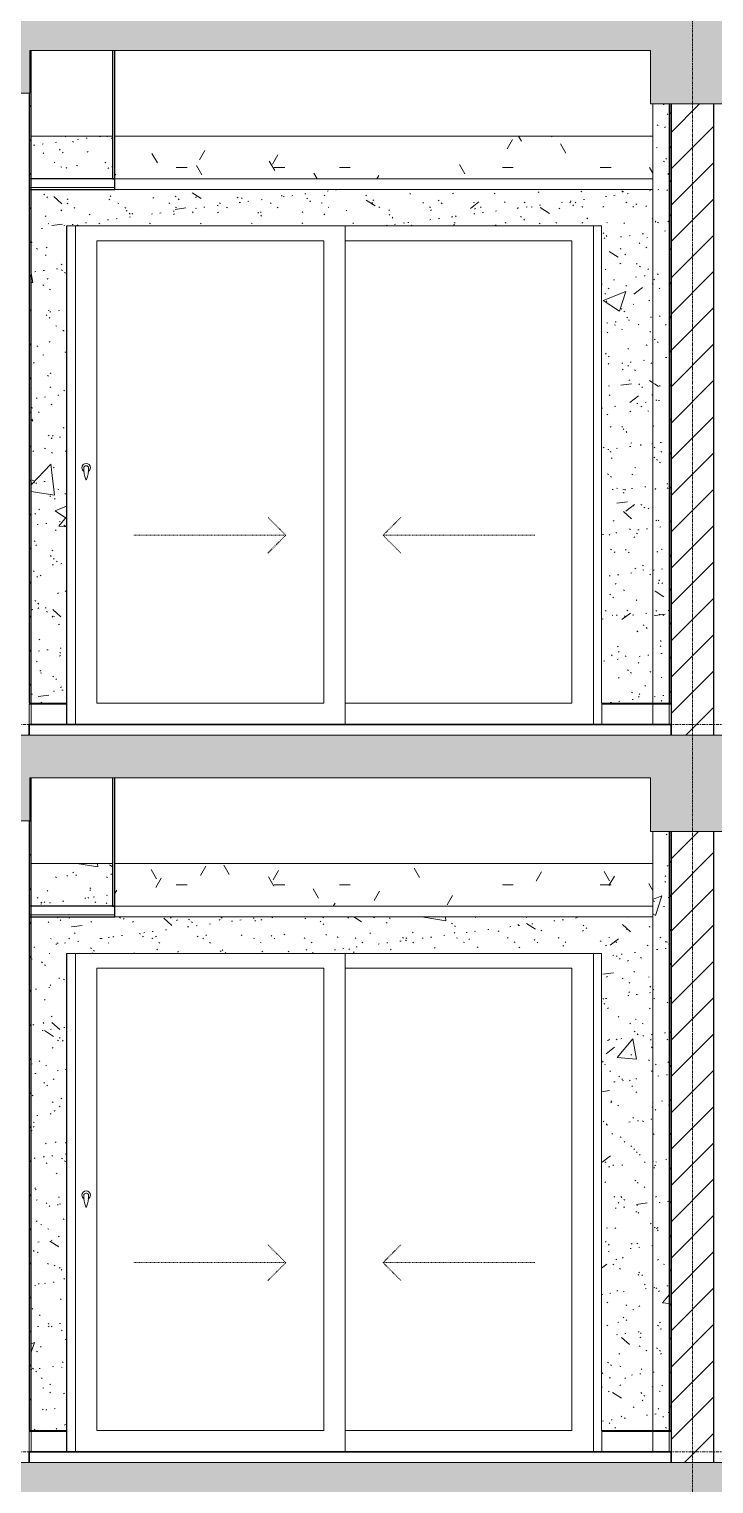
# Model space of a CAD drawing. Header units: millimetres. Extents: x -92143 to -2058, y -8802 to 35300.
# Drawn here: x -56637 to -53437, y 22450 to 29250 of the extents above; entities that cross this region are included whole.
import ezdxf

# ---------------------------------------------------------------- set-up
doc = ezdxf.new("R2010")
doc.units = ezdxf.units.MM
for name, pattern in [('Centre', [31.75, 6.35, -4.7625, 15.875, -4.7625]), ('Dash', [6.35, 3.175, -3.175]), ('Grid Line', [22.225, 12.7, -3.175, 3.175, -3.175])]:
    doc.linetypes.add(name, pattern=pattern)
for name, color, linetype, lineweight in [('0-1', 7, 'Continuous', 5), ('A-CLNG', 13, 'Continuous', 9), ('A-CLNG-1', 250, 'Continuous', 25), ('A-CLNG-2', 7, 'Continuous', 9), ('A-CLNG-PATT-2', 7, 'Continuous', 9), ('A-CLNG-PATT-3', 254, 'Continuous', 18), ('A-DETL-GENF-1', 7, 'Continuous', 9), ('A-DETL-THIN', 151, 'Continuous', 9), ('A-DOOR', 31, 'Continuous', 9), ('A-DOOR-FRAM', 31, 'Continuous', 9), ('A-DOOR-GLAZ', 31, 'Continuous', 9), ('A-DOOR-HDLN', 31, 'Dash', 18), ('A-FLOR-1', 10, 'Continuous', 35), ('A-FLOR-HRAL', 11, 'Continuous', 9), ('A-FLOR-HRAL-1', 253, 'Continuous', 18), ('A-FLOR-HRAL-2', 9, 'Continuous', 9), ('A-FLOR-LEVL-2', 51, 'Centre', 9), ('A-WALL', 113, 'Continuous', 9), ('A-WALL-3', 113, 'Continuous', 25), ('A-WALL-PATT-1', 7, 'Continuous', 9), ('A-WALL-PATT-2', 9, 'Continuous', 9), ('A-WALL-PATT-4', 111, 'Continuous', 9), ('I-WALL-1', 250, 'Continuous', 25), ('I-WALL-2', 7, 'Continuous', 9), ('S-BEAM-2', 7, 'Continuous', 9), ('S-GRID-1', 1, 'Grid Line', 9)]:
    doc.layers.add(name, color=color, linetype=linetype, lineweight=lineweight)
pattern_1 = [(45, (-51987.05, 14125), (-79.5495, 79.5495), [])]
pattern_2 = [(50, (-51987.05, 14125), (1093.104, -95.634), [114.3, -1257.3]), (355, (-51987, 14125), (-211.46, 1146.34), [91.44, -1005.84]), (100.451, (-51896, 14117), (881.656, 1050.7), [97.14, -1068.54]), (46.184, (-51987, 14429.8), (1626.47, -252.26), [171.45, -1885.95]), (96.636, (-51851.5, 14408.8), (1424.42, 1484.57), [145.71, -1602.81]), (351.184, (-51987, 14429.8), (1424.43, 1484.55), [137.16, -1508.76]), (21, (-51834.65, 14353.6), (909.686, -613.59), [114.3, -1257.3]), (326, (-51834.7, 14353.6), (370.81, 1105.13), [91.44, -1005.84]), (71.451, (-51758.8, 14302.5), (1280.5, 491.53), [97.14, -1068.54]), (37.5, (-51987.05, 14125), (18.531, 507.33), [50.292, -943.356, 50.292, -970.788, -1009.65]), (37.5, (-51987.05, 14125), (18.531, 507.33), [-2014.73, 50.29, -959.36]), (7.5, (-51987.05, 14125), (400.918, 601.084), [50.292, -531.876, 50.292, -920.496, -384.81]), (7.5, (-51987.05, 14125), (400.918, 601.084), [-1552.956, 50.29, -334.52]), (327.5, (-52326.9, 14125), (813.545, -34.374), [50.292, -330.708, 50.292, -1138.428, -1577.34]), (327.5, (-52326.9, 14125), (813.545, -34.374), [-1569.72, 50.29, -1527.05]), (317.5, (-52479.3, 14125), (888.775, 152.56), [50.292, -445.008, 50.292, -739.14, -1120.14]), (317.5, (-52479.3, 14125), (888.775, 152.56), [-1284.73, 50.29, -1069.85])]
pattern_3 = [(37.5, (-51987.05, 14125), (-4.7995, 146.8239), [5.029, -110.795, 5.029, -124.511, -123.825]), (37.5, (-51987.05, 14125), (-4.7995, 146.8239), [-245.364, 5.029, -118.796]), (7.5, (-51987.05, 14125), (134.8574, 215.0472), [5.029, -57.455, 5.029, -99.365, -40.005]), (7.5, (-51987.05, 14125), (134.8574, 215.0472), [-166.878, 5.029, -34.976]), (327.5, (-52080.78, 14125), (237.2978, 0.4316), [5.029, -33.071, 5.029, -132.131, -179.07]), (327.5, (-52080.78, 14125), (237.2978, 0.4316), [-175.26, 5.029, -174.041]), (317.5, (-52080.78, 14125), (229.067, 66.8792), [5.029, -14.021, 5.029, -84.887, -102.87]), (317.5, (-52080.78, 14125), (229.067, 66.8792), [-108.966, 5.029, -97.841])]
pattern_4 = [(0, (-51987.05, 14125), (609.6, 152.4), [50.292, -406.908, 50.292, -406.908, -2438.4]), (0, (-51987.05, 14125), (609.6, 152.4), [-914.4, 50.292, -864.108, 50.292, -406.908, -1066.8]), (0, (-51987.05, 14125), (609.6, 152.4), [-2286, 50.292, -254.508, 50.292, -711.708]), (120, (-51758.45, 14201.2), (-436.7823, 451.7291), [50.292, -406.908, 50.292, -2845.308]), (120, (-51758.45, 14201.2), (-436.7823, 451.7291), [-507.492, -406.908, 50.292, -864.108, -1524]), (120, (-51758.45, 14201.2), (-436.7823, 451.7291), [-1828.8, 50.292, -406.908, 50.292, -1016.508]), (120, (-51758.45, 14201.2), (-436.7823, 451.7291), [-2336.292, -254.508, 50.292, -711.708]), (240, (-51682.25, 14506), (-172.8177, -604.1291), [50.292, -406.908, 50.292, -406.908, -2438.4]), (240, (-51682.25, 14506), (-172.8177, -604.1291), [-914.4, 50.292, -864.108, 50.292, -406.908, -1066.8]), (240, (-51682.25, 14506), (-172.8177, -604.1291), [-2286, 50.292, -254.508, 50.292, -711.708])]
pattern_5 = [(45, (-51987.05, 14125), (-84.8528, 84.8528), [])]

# ---------------------------------------------------------------- blocks, each defined once
blk = doc.blocks.new('NCV_TKTC_KET CAU_rvt-1-TKCS_MẶT CẮT E')
at = {"layer": 'S-BEAM-2'}
for p, q in [((-56246.9, 28750), (-56626.9, 28750)), ((-53721.9, 28750), (-56236.9, 28750)), ((-56246.9, 25350), (-56626.9, 25350)), ((-53721.9, 25350), (-56236.9, 25350))]:
    blk.add_line(p, q, dxfattribs=at)
blk = doc.blocks.new('Railing - Railing-999617-TKCS_MẶT CẮT E')
at = {"layer": 'A-FLOR-HRAL-1'}
for p, q in [((-53636.9, 22695), (-53646.9, 22695)), ((-53646.9, 22695), (-53646.9, 22600)), ((-53636.9, 22600), (-53636.9, 22695)), ((-53646.9, 22600), (-53636.9, 22600))]:
    blk.add_line(p, q, dxfattribs=at)
at = {"layer": 'A-FLOR-HRAL-2'}
for p, q in [((-53960.3, 22600), (-53960.3, 22695)), ((-53960.3, 22695), (-53721.9, 22695)), ((-53721.9, 22600), (-53721.9, 22695)), ((-53721.9, 22695), (-53646.9, 22695))]:
    blk.add_line(p, q, dxfattribs=at)
blk = doc.blocks.new('Railing - Railing-999616-TKCS_MẶT CẮT E')
at = {"layer": 'A-FLOR-HRAL-1'}
for p, q in [((-56626.9, 22695), (-56636.9, 22695)), ((-56636.9, 22695), (-56636.9, 22600)), ((-56626.9, 22600), (-56626.9, 22695)), ((-56636.9, 22600), (-56626.9, 22600))]:
    blk.add_line(p, q, dxfattribs=at)
blk = doc.blocks.new('Railing - Railing-915980-TKCS_MẶT CẮT E')
at = {"layer": 'A-FLOR-HRAL-2'}
for p, q in [((-56626.9, 5695), (-56462.4, 5695)), ((-56462.4, 5695), (-56462.4, 5600))]:
    blk.add_line(p, q, dxfattribs=at)
blk = doc.blocks.new('CL_01-VÁCH DỰNG THẠCH CAO CĂN HỘ LOẠI 1-5D3 - CL_01-VÁCH DỰNG THẠCH CAO CĂN HỘ LOẠI 1A-5-V61-TKCS_MẶT CẮT E')
at = {"layer": 'A-CLNG-PATT-3'}
h = blk.add_hatch(dxfattribs=at)
h.set_pattern_fill('FP_2', color=256, style=0, pattern_type=2)
h.set_pattern_definition(pattern_4)
h.paths.add_polyline_path([(-55010.3, 25150), (-53721.9, 25150), (-53721.9, 25350), (-56236.9, 25350), (-56236.9, 25150)])
at = {"layer": 'A-CLNG-1'}
for p, q in [((-56246.9, 25750), (-56246.9, 25150)), ((-56236.9, 25150), (-56236.9, 25750)), ((-56246.9, 25150), (-56236.9, 25150))]:
    blk.add_line(p, q, dxfattribs=at)
blk = doc.blocks.new('NCV_TKTC_TANG 6 - 8_rvt-1-TKCS_MẶT CẮT E')
at = {"layer": 'A-WALL-PATT-1'}
h = blk.add_hatch(dxfattribs=at)
h.set_pattern_fill('FP_5', color=256, style=0, pattern_type=2)
h.set_pattern_definition(pattern_1)
h.paths.add_polyline_path([(-56636.9, 22700), (-56626.9, 22700), (-56626.9, 25750), (-56633.3, 25750), (-56633.3, 25550), (-56636.9, 25550), (-56636.9, 22717.8)])
h = blk.add_hatch(dxfattribs=at)
h.set_pattern_fill('FP_5', color=256, style=0, pattern_type=2)
h.set_pattern_definition(pattern_1)
h.paths.add_polyline_path([(-53646.9, 22700), (-53636.9, 22700), (-53636.9, 25500), (-53646.9, 25500), (-53646.9, 23022.2)])
at = {"layer": 'A-WALL-PATT-2'}
h = blk.add_hatch(dxfattribs=at)
h.set_pattern_fill('FP_7', color=256, style=0, pattern_type=2)
h.set_pattern_definition(pattern_2)
h.paths.add_polyline_path([(-53711.9, 22700), (-53711.9, 25500), (-53721.9, 25500), (-53721.9, 22700)])
h = blk.add_hatch(dxfattribs=at)
h.set_pattern_fill('FP_6', color=256, style=0, pattern_type=2)
h.set_pattern_definition(pattern_3)
h.paths.add_polyline_path([(-53711.9, 22700), (-53711.9, 25500), (-53721.9, 25500), (-53721.9, 22700)])
h = blk.add_hatch(dxfattribs=at)
h.set_pattern_fill('FP_7', color=256, style=0, pattern_type=2)
h.set_pattern_definition(pattern_2)
h.paths.add_polyline_path([(-53646.9, 22700), (-53646.9, 25500), (-53711.9, 25500), (-53711.9, 22700)])
h = blk.add_hatch(dxfattribs=at)
h.set_pattern_fill('FP_6', color=256, style=0, pattern_type=2)
h.set_pattern_definition(pattern_3)
h.paths.add_polyline_path([(-53646.9, 22700), (-53646.9, 25500), (-53711.9, 25500), (-53711.9, 22700)])
h = blk.add_hatch(dxfattribs=at)
h.set_pattern_fill('FP_7', color=256, style=0, pattern_type=2)
h.set_pattern_definition(pattern_2)
h.paths.add_polyline_path([(-56626.9, 22700), (-56462.4, 22700), (-56462.4, 24930), (-53962.4, 24930), (-53962.4, 22700), (-53721.9, 22700), (-53721.9, 25100), (-56626.9, 25100), (-56626.9, 22717.8)])
h.paths.add_polyline_path([(-56246.9, 25150), (-56246.9, 25350), (-56626.9, 25350), (-56626.9, 25150), (-56505, 25150)])
h = blk.add_hatch(dxfattribs=at)
h.set_pattern_fill('FP_6', color=256, style=0, pattern_type=2)
h.set_pattern_definition(pattern_3)
h.paths.add_polyline_path([(-56626.9, 22700), (-56462.4, 22700), (-56462.4, 24930), (-53962.4, 24930), (-53962.4, 22700), (-53721.9, 22700), (-53721.9, 25100), (-56626.9, 25100), (-56626.9, 22717.8)])
h.paths.add_polyline_path([(-56246.9, 25150), (-56246.9, 25350), (-56626.9, 25350), (-56626.9, 25150), (-56505, 25150)])
at = {"layer": 'A-CLNG-1'}
for p, q in [((-56236.9, 25150), (-56636.9, 25150)), ((-56636.9, 25150), (-56636.9, 25100)), ((-56636.9, 25100), (-56236.9, 25100)), ((-56236.9, 25100), (-56236.9, 25150))]:
    blk.add_line(p, q, dxfattribs=at)
at = {"layer": 'A-CLNG-2'}
for p, q in [((-56236.9, 25110), (-56636.9, 25110)), ((-56236.9, 25150), (-53721.9, 25150)), ((-53721.9, 25100), (-56236.9, 25100))]:
    blk.add_line(p, q, dxfattribs=at)
at = {"layer": 'A-FLOR-1'}
for p, q in [((-53636.9, 22600), (-56636.9, 22600)), ((-56636.9, 22600), (-56636.9, 22550)), ((-53636.9, 22550), (-53636.9, 22600))]:
    blk.add_line(p, q, dxfattribs=at)
at = {"layer": 'I-WALL-1'}
for p, q in [((-56626.9, 22700), (-56626.9, 25750.1)), ((-56636.9, 25550), (-56636.9, 22700)), ((-53646.9, 25500), (-53646.9, 22700)), ((-53636.9, 22700), (-53636.9, 25500)), ((-56636.9, 22700), (-56626.9, 22700)), ((-53646.9, 22700), (-53636.9, 22700))]:
    blk.add_line(p, q, dxfattribs=at)
at = {"layer": 'I-WALL-2'}
for p, q in [((-53721.9, 22700), (-53721.9, 25500)), ((-56462.4, 22700), (-56462.4, 24930)), ((-56462.4, 24930), (-53962.4, 24930)), ((-53962.4, 24930), (-53962.4, 22700)), ((-56626.9, 22700), (-56462.4, 22700)), ((-53962.4, 22700), (-53721.9, 22700)), ((-53711.9, 22700), (-53721.9, 22700)), ((-53711.9, 22700), (-53646.9, 22700))]:
    blk.add_line(p, q, dxfattribs=at)
at = {"layer": 'A-CLNG'}
blk.add_blockref('CL_01-VÁCH DỰNG THẠCH CAO CĂN HỘ LOẠI 1-5D3 - CL_01-VÁCH DỰNG THẠCH CAO CĂN HỘ LOẠI 1A-5-V61-TKCS_MẶT CẮT E', (0, 0), dxfattribs=at)
at = {"layer": 'A-FLOR-HRAL'}
for name, p in [('Railing - Railing-999616-TKCS_MẶT CẮT E', (0, 0)), ('Railing - Railing-915980-TKCS_MẶT CẮT E', (0, 17000)), ('Railing - Railing-999617-TKCS_MẶT CẮT E', (0, 0))]:
    blk.add_blockref(name, p, dxfattribs=at)
blk = doc.blocks.new('CL_01-VÁCH DỰNG THẠCH CAO CĂN HỘ LOẠI 1-5D3 - CL_01-VÁCH DỰNG THẠCH CAO CĂN HỘ LOẠI 1A-5-V68-TKCS_MẶT CẮT E')
at = {"layer": 'A-CLNG-PATT-2'}
h = blk.add_hatch(dxfattribs=at)
h.set_pattern_fill('FP_12', color=256, style=0, pattern_type=2)
h.set_pattern_definition([(0, (-51987.05, 14125), (1219.2, 304.8), [50.292, -864.108, 50.292, -864.108, -4876.8]), (0, (-51987.05, 14125), (1219.2, 304.8), [-1828.8, 50.292, -1778.508, 50.292, -864.108, -2133.6]), (0, (-51987.05, 14125), (1219.2, 304.8), [-4572, 50.292, -559.308, 50.292, -1473.708]), (120, (-51529.85, 14277.4), (-873.5645, 903.458), [50.29, -864.11, 50.29, -5740.91]), (120, (-51529.85, 14277.4), (-873.5645, 903.458), [-964.692, -864.108, 50.292, -1778.508, -3048]), (120, (-51529.85, 14277.4), (-873.5645, 903.458), [-3657.6, 50.292, -864.108, 50.292, -2083.308]), (120, (-51529.85, 14277.4), (-873.5645, 903.458), [-4622.29, -559.31, 50.29, -1473.71]), (240, (-51377.45, 14887), (-345.6355, -1208.258), [50.29, -864.11, 50.29, -5740.91]), (240, (-51377.45, 14887), (-345.6355, -1208.258), [-964.692, -864.108, 50.292, -1778.508, -3048]), (240, (-51377.45, 14887), (-345.6355, -1208.258), [-3657.6, 50.292, -864.108, 50.292, -2083.308]), (240, (-51377.45, 14887), (-345.6355, -1208.258), [-4622.29, -559.31, 50.29, -1473.71])])
h.paths.add_polyline_path([(-56236.9, 28550), (-56236.9, 29150), (-56246.9, 29150), (-56246.9, 28550), (-56243.3, 28550)])
at = {"layer": 'A-CLNG-PATT-3'}
h = blk.add_hatch(dxfattribs=at)
h.set_pattern_fill('FP_2', color=256, style=0, pattern_type=2)
h.set_pattern_definition(pattern_4)
h.paths.add_polyline_path([(-55010.3, 28550), (-53721.9, 28550), (-53721.9, 28750), (-56236.9, 28750), (-56236.9, 28550)])
at = {"layer": 'A-CLNG-1'}
for p, q in [((-56246.9, 29150), (-56246.9, 28550)), ((-56236.9, 28550), (-56236.9, 29150)), ((-56246.9, 28550), (-56236.9, 28550))]:
    blk.add_line(p, q, dxfattribs=at)
blk = doc.blocks.new('NCV_TKTC_TANG 6 - 8_rvt-2-TKCS_MẶT CẮT E')
at = {"layer": 'A-WALL-PATT-1'}
h = blk.add_hatch(dxfattribs=at)
h.set_pattern_fill('FP_5', color=256, style=0, pattern_type=2)
h.set_pattern_definition(pattern_1)
h.paths.add_polyline_path([(-56636.9, 26100), (-56626.9, 26100), (-56626.9, 29150), (-56633.3, 29150), (-56633.3, 28950), (-56636.9, 28950), (-56636.9, 26674.6)])
h = blk.add_hatch(dxfattribs=at)
h.set_pattern_fill('FP_5', color=256, style=0, pattern_type=2)
h.set_pattern_definition(pattern_1)
h.paths.add_polyline_path([(-53646.9, 26100), (-53636.9, 26100), (-53636.9, 28900), (-53646.9, 28900), (-53646.9, 26674.6)])
at = {"layer": 'A-WALL-PATT-2'}
h = blk.add_hatch(dxfattribs=at)
h.set_pattern_fill('FP_7', color=256, style=0, pattern_type=2)
h.set_pattern_definition(pattern_2)
h.paths.add_polyline_path([(-53711.9, 26100), (-53711.9, 28900), (-53721.9, 28900), (-53721.9, 26100)])
h = blk.add_hatch(dxfattribs=at)
h.set_pattern_fill('FP_6', color=256, style=0, pattern_type=2)
h.set_pattern_definition(pattern_3)
h.paths.add_polyline_path([(-53711.9, 26100), (-53711.9, 28900), (-53721.9, 28900), (-53721.9, 26100)])
h = blk.add_hatch(dxfattribs=at)
h.set_pattern_fill('FP_7', color=256, style=0, pattern_type=2)
h.set_pattern_definition(pattern_2)
h.paths.add_polyline_path([(-53646.9, 26100), (-53646.9, 28900), (-53711.9, 28900), (-53711.9, 26100)])
h = blk.add_hatch(dxfattribs=at)
h.set_pattern_fill('FP_6', color=256, style=0, pattern_type=2)
h.set_pattern_definition(pattern_3)
h.paths.add_polyline_path([(-53646.9, 26100), (-53646.9, 28900), (-53711.9, 28900), (-53711.9, 26100)])
h = blk.add_hatch(dxfattribs=at)
h.set_pattern_fill('FP_7', color=256, style=0, pattern_type=2)
h.set_pattern_definition(pattern_2)
h.paths.add_polyline_path([(-53962.4, 26100), (-53721.9, 26100), (-53721.9, 28500), (-56626.9, 28500), (-56626.9, 26100), (-56462.4, 26100), (-56462.4, 28330), (-53962.4, 28330), (-53962.4, 26674.6)])
h.paths.add_polyline_path([(-56626.9, 28550), (-56246.9, 28550), (-56246.9, 28750), (-56626.9, 28750)])
h = blk.add_hatch(dxfattribs=at)
h.set_pattern_fill('FP_6', color=256, style=0, pattern_type=2)
h.set_pattern_definition(pattern_3)
h.paths.add_polyline_path([(-53962.4, 26100), (-53721.9, 26100), (-53721.9, 28500), (-56626.9, 28500), (-56626.9, 26100), (-56462.4, 26100), (-56462.4, 28330), (-53962.4, 28330), (-53962.4, 26674.6)])
h.paths.add_polyline_path([(-56626.9, 28550), (-56246.9, 28550), (-56246.9, 28750), (-56626.9, 28750)])
at = {"layer": 'A-CLNG-1'}
for p, q in [((-56236.9, 28550), (-56636.9, 28550)), ((-56636.9, 28550), (-56636.9, 28500)), ((-56636.9, 28500), (-56236.9, 28500)), ((-56236.9, 28500), (-56236.9, 28550))]:
    blk.add_line(p, q, dxfattribs=at)
at = {"layer": 'A-CLNG-2'}
for p, q in [((-56236.9, 28510), (-56636.9, 28510)), ((-56236.9, 28550), (-53721.9, 28550)), ((-53721.9, 28500), (-56236.9, 28500))]:
    blk.add_line(p, q, dxfattribs=at)
at = {"layer": 'A-FLOR-1'}
for p, q in [((-53636.9, 26000), (-56636.9, 26000)), ((-56636.9, 26000), (-56636.9, 25950)), ((-53636.9, 25950), (-53636.9, 26000))]:
    blk.add_line(p, q, dxfattribs=at)
at = {"layer": 'I-WALL-1'}
for p, q in [((-56626.9, 26100), (-56626.9, 29150.1)), ((-56636.9, 28950), (-56636.9, 26100)), ((-53646.9, 28900), (-53646.9, 26100)), ((-53636.9, 26100), (-53636.9, 28900)), ((-56636.9, 26100), (-56626.9, 26100)), ((-53646.9, 26100), (-53636.9, 26100))]:
    blk.add_line(p, q, dxfattribs=at)
at = {"layer": 'I-WALL-2'}
for p, q in [((-53721.9, 26100), (-53721.9, 28900)), ((-56462.4, 26100), (-56462.4, 28330)), ((-56462.4, 28330), (-53962.4, 28330)), ((-53962.4, 28330), (-53962.4, 26100)), ((-56626.9, 26100), (-56462.4, 26100)), ((-53962.4, 26100), (-53721.9, 26100)), ((-53711.9, 26100), (-53721.9, 26100)), ((-53711.9, 26100), (-53646.9, 26100))]:
    blk.add_line(p, q, dxfattribs=at)
at = {"layer": 'A-CLNG'}
blk.add_blockref('CL_01-VÁCH DỰNG THẠCH CAO CĂN HỘ LOẠI 1-5D3 - CL_01-VÁCH DỰNG THẠCH CAO CĂN HỘ LOẠI 1A-5-V68-TKCS_MẶT CẮT E', (0, 0), dxfattribs=at)
at = {"layer": 'A-FLOR-HRAL'}
for name, p in [('Railing - Railing-999616-TKCS_MẶT CẮT E', (0, 3400)), ('Railing - Railing-915980-TKCS_MẶT CẮT E', (0, 20400)), ('Railing - Railing-999617-TKCS_MẶT CẮT E', (0, 3400))]:
    blk.add_blockref(name, p, dxfattribs=at)
blk = doc.blocks.new('DEG_02-DEG_03 - DEG_02-2500x2400mm-CỬA ĐI 02 CÁNH TRƯỢT-V81-TKCS_MẶT CẮT E')
at = {"layer": 'A-DOOR'}
for p, q in [((-55160.3, 9000), (-55160.3, 11330)), ((-56320.3, 9100), (-56320.3, 11260)), ((-56320.3, 11260), (-55260.3, 11260)), ((-55260.3, 11260), (-55260.3, 9100)), ((-55260.3, 9100), (-56320.3, 9100))]:
    blk.add_line(p, q, dxfattribs=at)
at = {"layer": 'A-DOOR', "flags": 128}
blk.add_lwpolyline([(-56368.8, 10208.7), (-56368.8, 10208.7), (-56368.8, 10208.7), (-56368.8, 10208.7), (-56368.8, 10208.7), (-56368.9, 10208.7), (-56368.9, 10208.7), (-56368.9, 10208.7), (-56368.9, 10208.7), (-56368.9, 10208.7), (-56369, 10208.7), (-56369, 10208.7), (-56369, 10208.7), (-56369, 10208.7), (-56369.1, 10208.7), (-56369.1, 10208.7), (-56369.1, 10208.7), (-56369.2, 10208.7), (-56369.2, 10208.7), (-56369.3, 10208.7), (-56369.3, 10208.7), (-56369.4, 10208.7), (-56369.4, 10208.7), (-56369.5, 10208.7), (-56369.5, 10208.7), (-56369.6, 10208.7), (-56369.6, 10208.7), (-56369.7, 10208.7), (-56369.7, 10208.7), (-56369.8, 10208.7), (-56369.8, 10208.7), (-56369.9, 10208.7), (-56369.9, 10208.7), (-56370, 10208.7), (-56370.1, 10208.7), (-56370.1, 10208.7), (-56370.2, 10208.7), (-56370.2, 10208.7), (-56370.3, 10208.7), (-56370.4, 10208.7), (-56370.4, 10208.7), (-56370.5, 10208.7), (-56370.5, 10208.7), (-56370.6, 10208.7), (-56370.7, 10208.7), (-56370.7, 10208.7), (-56370.8, 10208.7), (-56370.8, 10208.7), (-56370.9, 10208.7), (-56370.9, 10208.7), (-56371, 10208.7), (-56371, 10208.7), (-56371.1, 10208.7), (-56371.1, 10208.7), (-56371.2, 10208.7), (-56371.2, 10208.7), (-56371.3, 10208.7), (-56371.3, 10208.7), (-56371.4, 10208.7), (-56371.4, 10208.7), (-56371.5, 10208.7), (-56371.5, 10208.7), (-56371.5, 10208.7), (-56371.6, 10208.7), (-56371.6, 10208.7), (-56371.6, 10208.7), (-56371.7, 10208.7), (-56371.7, 10208.7), (-56371.7, 10208.7), (-56371.7, 10208.7), (-56371.7, 10208.7), (-56371.8, 10208.7), (-56371.8, 10208.7), (-56371.8, 10208.7), (-56371.8, 10208.7), (-56371.8, 10208.7), (-56371.8, 10208.7)], dxfattribs=at)
at = {"layer": 'A-DOOR'}
for centre, radius, start, end in [((-56370.3, 10200), 20, 0, 180), ((-56370.3, 10200), 20, 180, 240), ((-56371.8, 10199.2), 9.45, 90, 180), ((-56368.8, 10199.2), 9.45, 0, 90), ((-56370.3, 10200), 20, 300, 0), ((-56216.5, 10199.2), 164.8, 180, 199.13397), ((-56369.9, 10146), 2.34, 199.13397, 261.03098), ((-56370.7, 10146), 2.34, 278.96902, 340.86603), ((-56524.1, 10199.2), 164.8, 340.86603, 0)]:
    blk.add_arc(centre, radius, start, end, dxfattribs=at)
at = {"layer": 'A-DOOR-FRAM'}
for p, q in [((-56420.3, 9000), (-56420.3, 11330)), ((-54000.3, 9000), (-54000.3, 11330))]:
    blk.add_line(p, q, dxfattribs=at)
at = {"layer": 'A-DOOR-GLAZ'}
for p, q in [((-54100.3, 11260), (-55160.3, 11260)), ((-54100.3, 9100), (-54100.3, 11260)), ((-55160.3, 9100), (-54100.3, 9100))]:
    blk.add_line(p, q, dxfattribs=at)
at = {"layer": 'A-DOOR-HDLN'}
for p, q in [((-55437.6, 9884.2), (-55522.4, 9969.1)), ((-54983.1, 9884.2), (-54898.2, 9969.1)), ((-56147.6, 9884.2), (-55437.6, 9884.2)), ((-55437.6, 9884.2), (-55522.4, 9799.4)), ((-54983.1, 9884.2), (-54898.2, 9799.4)), ((-54273.1, 9884.2), (-54983.1, 9884.2))]:
    blk.add_line(p, q, dxfattribs=at)

msp = doc.modelspace()

# ---------------------------------------------------------------- hatches: boundary and pattern name
at = {"layer": 'A-DETL-GENF-1'}
h = msp.add_hatch(color=256, dxfattribs=at)
h.paths.add_polyline_path([(-17535.3, 28750), (-17236.9, 28750), (-17236.9, 29350), (-33860.3, 29350), (-33860.3, 28900), (-33460.3, 28900), (-33460.3, 29150), (-30635.3, 29150), (-30635.3, 28950), (-30435.3, 28950), (-30435.3, 29150), (-25735.7, 29150), (-25735.7, 28900), (-25335.7, 28900), (-25335.7, 29150), (-22435.3, 29150), (-22435.3, 28950), (-22235.3, 28950), (-22235.3, 29150), (-17535.3, 29150), (-17535.3, 29109.5)])
h.paths.add_polyline_path([(-77935.7, 28750), (-77935.7, 29150), (-73233.6, 29150), (-73233.6, 28950), (-73033.3, 28950), (-73033.3, 29150), (-70108.5, 29150), (-70108.5, 28900), (-69708.5, 28900), (-69708.5, 29150), (-65032.3, 29150), (-65032.3, 28950), (-64832.3, 28950), (-64832.3, 29150), (-61933.6, 29150), (-61933.6, 28900), (-61533.6, 28900), (-61533.6, 29150), (-56833.3, 29150), (-56833.3, 28950), (-56633.3, 28950), (-56633.3, 29150), (-53733.2, 29150), (-53733.2, 28900), (-53333.2, 28900), (-53333.2, 29150), (-48635.6, 29150), (-48635.6, 28950), (-48435.6, 28950), (-48435.6, 29150), (-45535.3, 29150), (-45535.3, 28900), (-45134.4, 28900), (-45134.4, 29150), (-40434.4, 29150), (-40434.4, 28950), (-40234.4, 28950), (-40234.4, 29150), (-37335.6, 29150), (-37335.6, 28900), (-36935.6, 28900), (-36935.6, 29350), (-78233.3, 29350), (-78233.3, 28750)])
for points in [[(-77935.7, 25350), (-77935.7, 25750), (-73233.6, 25750), (-73233.6, 25550), (-73033.3, 25550), (-73033.3, 25750), (-70108.5, 25750), (-70108.5, 25500), (-69708.5, 25500), (-69708.5, 25750), (-65032.3, 25750), (-65032.3, 25550), (-64832.3, 25550), (-64832.3, 25750), (-61933.6, 25750), (-61933.6, 25500), (-61533.6, 25500), (-61533.6, 25750), (-56833.3, 25750), (-56833.3, 25550), (-56633.3, 25550), (-56633.3, 25750), (-53733.2, 25750), (-53733.2, 25500), (-53333.2, 25500), (-53333.2, 25750), (-48635.6, 25750), (-48635.6, 25550), (-48435.6, 25550), (-48435.6, 25750), (-45535.3, 25750), (-45535.3, 25500), (-45134.4, 25500), (-45134.4, 25750), (-40434.4, 25750), (-40434.4, 25550), (-40234.4, 25550), (-40234.4, 25750), (-37436.9, 25750), (-37436.9, 25500), (-37037.4, 25500), (-37037.4, 25750), (-33860.3, 25750), (-33860.3, 25500), (-33436.9, 25500), (-33436.9, 25750), (-30635.3, 25750), (-30635.3, 25550), (-30435.3, 25550), (-30435.3, 25750), (-25735.7, 25750), (-25735.7, 25500), (-25335.7, 25500), (-25335.7, 25750), (-22435.3, 25750), (-22435.3, 25550), (-22235.3, 25550), (-22235.3, 25750), (-17535.3, 25750), (-17535.3, 25350), (-17236.9, 25350), (-17236.9, 25950), (-78233.3, 25950), (-78233.3, 25350)], [(-17236.9, 21950), (-17236.9, 22550), (-78233.3, 22550), (-78233.3, 21950), (-77935.7, 21950), (-77935.7, 22350), (-73233.6, 22350), (-73233.6, 22150), (-73033.3, 22150), (-73033.3, 22350), (-70108.5, 22350), (-70108.5, 22100), (-69708.5, 22100), (-69708.5, 22350), (-65032.3, 22350), (-65032.3, 22150), (-64832.3, 22150), (-64832.3, 22350), (-61933.6, 22350), (-61933.6, 22100), (-61533.6, 22100), (-61533.6, 22350), (-56833.3, 22350), (-56833.3, 22150), (-56633.3, 22150), (-56633.3, 22350), (-53733.2, 22350), (-53733.2, 22100), (-53333.2, 22100), (-53333.2, 22350), (-48635.6, 22350), (-48635.6, 22150), (-48435.6, 22150), (-48435.6, 22350), (-45535.3, 22350), (-45535.3, 22100), (-45134.4, 22100), (-45134.4, 22350), (-40434.4, 22350), (-40434.4, 22150), (-40234.4, 22150), (-40234.4, 22350), (-37436.9, 22350), (-37436.9, 22100), (-37037.4, 22100), (-37037.4, 22350), (-33860.3, 22350), (-33860.3, 22100), (-33436.9, 22100), (-33436.9, 22350), (-30635.3, 22350), (-30635.3, 22150), (-30435.3, 22150), (-30435.3, 22350), (-25735.7, 22350), (-25735.7, 22100), (-25335.7, 22100), (-25335.7, 22350), (-22435.3, 22350), (-22435.3, 22150), (-22235.3, 22150), (-22235.3, 22350), (-17535.3, 22350), (-17535.3, 21950)]]:
    msp.add_hatch(color=256, dxfattribs=at).paths.add_polyline_path(points)
at = {"layer": 'A-WALL-PATT-4'}
h = msp.add_hatch(dxfattribs=at)
h.set_pattern_fill('FP_1', color=256, style=0, pattern_type=2)
h.set_pattern_definition(pattern_5)
h.paths.add_polyline_path([(-53468.9, 25950), (-53437.4, 25950), (-53437.4, 28900), (-53637.4, 28900), (-53637.4, 25950)])
h = msp.add_hatch(dxfattribs=at)
h.set_pattern_fill('FP_1', color=256, style=0, pattern_type=2)
h.set_pattern_definition(pattern_5)
h.paths.add_polyline_path([(-53437.4, 22550), (-53437.4, 25500), (-53637.4, 25500), (-53637.4, 22550)])

# ---------------------------------------------------------------- linework, layer by layer
at = {"layer": 'A-DETL-THIN'}
for p, q in [((-56633.3, 28950), (-56633.3, 29150)), ((-56633.3, 29150), (-53733.2, 29150)), ((-53733.2, 29150), (-53733.2, 28900)), ((-56833.3, 28950), (-56633.3, 28950)), ((-53733.2, 28900), (-53333.2, 28900)), ((-37037.4, 25950), (-78233.3, 25950)), ((-56633.3, 25550), (-56633.3, 25750)), ((-56633.3, 25750), (-53733.2, 25750)), ((-53733.2, 25750), (-53733.2, 25500)), ((-56833.3, 25550), (-56633.3, 25550)), ((-53733.2, 25500), (-53333.2, 25500)), ((-37037.4, 22550), (-78233.3, 22550))]:
    msp.add_line(p, q, dxfattribs=at)
at = {"layer": 'A-FLOR-LEVL-2'}
for p, q in [((-92142.8, 26000), (-5549.7, 26000)), ((-92142.8, 22600), (-5549.7, 22600))]:
    msp.add_line(p, q, dxfattribs=at)
at = {"layer": 'A-WALL'}
for p, q in [((-56460.3, 26000), (-56460.3, 28330)), ((-56635.3, 26100), (-56635.3, 26095)), ((-53960.3, 26100), (-53960.3, 26095)), ((-56460.3, 22600), (-56460.3, 24930)), ((-56635.3, 22700), (-56635.3, 22695)), ((-53960.3, 22700), (-53960.3, 22695))]:
    msp.add_line(p, q, dxfattribs=at)
at = {"layer": 'A-WALL-3'}
for p, q in [((-53637.4, 28900), (-53637.4, 25950)), ((-53437.4, 25950), (-53437.4, 28900)), ((-53637.4, 25500), (-53637.4, 22550)), ((-53437.4, 22550), (-53437.4, 25500))]:
    msp.add_line(p, q, dxfattribs=at)
at = {"layer": 'S-GRID-1'}
msp.add_line((-53536.9, -3701.5), (-53536.9, 30542.5), dxfattribs=at)

# ---------------------------------------------------------------- block references
at = {"layer": '0-1'}
for name in ['NCV_TKTC_KET CAU_rvt-1-TKCS_MẶT CẮT E', 'NCV_TKTC_TANG 6 - 8_rvt-2-TKCS_MẶT CẮT E', 'NCV_TKTC_TANG 6 - 8_rvt-1-TKCS_MẶT CẮT E']:
    msp.add_blockref(name, (0, 0), dxfattribs=at)
at = {"layer": 'A-DOOR'}
for p in [(0, 17000), (0, 13600)]:
    msp.add_blockref('DEG_02-DEG_03 - DEG_02-2500x2400mm-CỬA ĐI 02 CÁNH TRƯỢT-V81-TKCS_MẶT CẮT E', p, dxfattribs=at)

doc.saveas('drawing.dxf')
